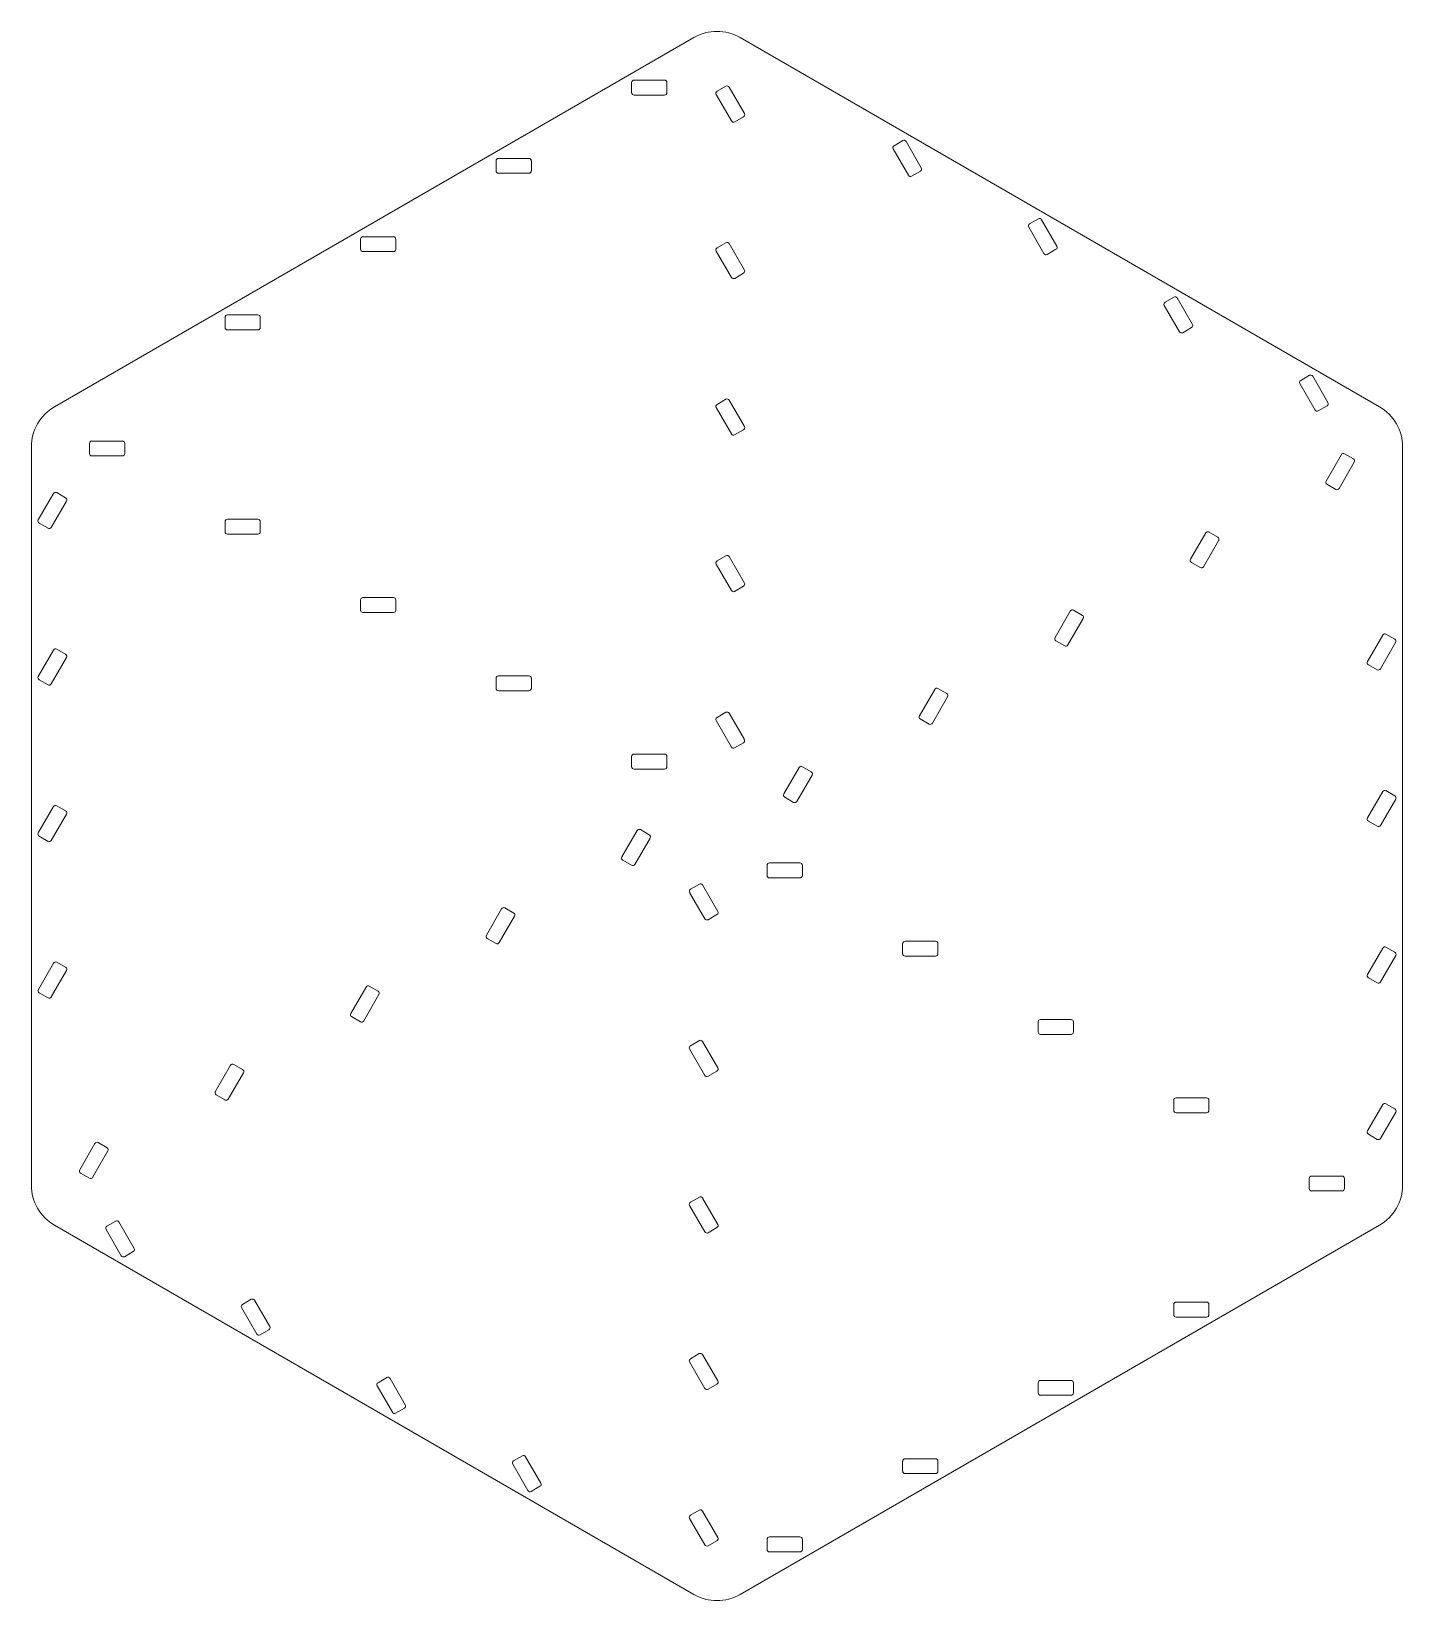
# Model space of a CAD drawing. Header units: inches. Extents: x -11.5 to 11.5, y -13.2 to 13.2.
import ezdxf

# ---------------------------------------------------------------- set-up
doc = ezdxf.new("R2010")
doc.units = ezdxf.units.IN
doc.header["$MEASUREMENT"] = 0

msp = doc.modelspace()

# ---------------------------------------------------------------- linework, layer by layer
at = {"color": 7, "linetype": 'Continuous', "lineweight": 15}
for p, q in [((-11.113, 6.863), (-0.388, 13.055)), ((0.388, 13.055), (11.113, 6.863)), ((-1.432, 12.131), (-1.432, 12.302)), ((-1.392, 12.342), (-0.88, 12.342)), ((-0.841, 12.302), (-0.841, 12.131)), ((0.002, 12.154), (0.15, 12.24)), ((0.204, 12.225), (0.46, 11.782)), ((-0.88, 12.092), (-1.392, 12.092)), ((0.243, 11.657), (-0.013, 12.1)), ((0.445, 11.728), (0.297, 11.642)), ((2.969, 11.242), (3.117, 11.328)), ((3.211, 10.745), (2.955, 11.188)), ((3.171, 11.313), (3.427, 10.87)), ((-3.705, 10.818), (-3.705, 10.989)), ((-3.665, 11.029), (-3.154, 11.029)), ((-3.114, 10.989), (-3.114, 10.818)), ((3.413, 10.816), (3.264, 10.731)), ((-3.154, 10.779), (-3.665, 10.779)), ((5.243, 9.93), (5.391, 10.015)), ((5.445, 10.001), (5.701, 9.558)), ((5.484, 9.433), (5.228, 9.876)), ((-5.978, 9.505), (-5.978, 9.677)), ((-5.939, 9.716), (-5.427, 9.716)), ((-5.388, 9.677), (-5.388, 9.505)), ((0.243, 9.032), (-0.013, 9.475)), ((0.001, 9.529), (0.15, 9.614)), ((0.204, 9.6), (0.459, 9.157)), ((5.686, 9.504), (5.538, 9.418)), ((-5.427, 9.466), (-5.939, 9.466)), ((0.445, 9.103), (0.297, 9.017)), ((7.516, 8.618), (7.665, 8.703)), ((7.718, 8.689), (7.974, 8.245)), ((7.758, 8.12), (7.502, 8.564)), ((-8.251, 8.192), (-8.251, 8.364)), ((-8.212, 8.403), (-7.7, 8.403)), ((-7.661, 8.364), (-7.661, 8.192)), ((7.96, 8.192), (7.812, 8.106)), ((-7.7, 8.153), (-8.212, 8.153)), ((9.79, 7.305), (9.938, 7.391)), ((9.992, 7.376), (10.248, 6.933)), ((10.031, 6.808), (9.776, 7.251)), ((0.243, 6.407), (-0.013, 6.85)), ((0.001, 6.904), (0.149, 6.989)), ((0.203, 6.975), (0.459, 6.532)), ((10.234, 6.879), (10.085, 6.794)), ((0.445, 6.478), (0.296, 6.392)), ((-11.5, -6.192), (-11.5, 6.192)), ((-10.525, 6.078), (-10.525, 6.25)), ((-10.485, 6.289), (-9.974, 6.289)), ((-9.934, 6.25), (-9.934, 6.078)), ((10.217, 5.618), (10.473, 6.061)), ((10.526, 6.075), (10.675, 5.99)), ((11.5, 6.192), (11.5, -6.192)), ((-9.974, 6.039), (-10.485, 6.039)), ((10.689, 5.936), (10.433, 5.493)), ((10.379, 5.478), (10.231, 5.564)), ((-11.384, 4.965), (-11.128, 5.408)), ((-10.912, 5.283), (-11.168, 4.84)), ((-11.075, 5.423), (-10.926, 5.337)), ((-11.221, 4.826), (-11.37, 4.911)), ((-8.251, 4.766), (-8.251, 4.937)), ((-8.212, 4.976), (-7.7, 4.976)), ((-7.661, 4.937), (-7.661, 4.766)), ((7.943, 4.305), (8.199, 4.749)), ((8.253, 4.763), (8.401, 4.677)), ((-7.7, 4.726), (-8.212, 4.726)), ((8.416, 4.624), (8.16, 4.18)), ((0.242, 3.781), (-0.014, 4.225)), ((0.001, 4.278), (0.149, 4.364)), ((0.203, 4.35), (0.459, 3.906)), ((8.106, 4.166), (7.958, 4.252)), ((0.444, 3.853), (0.296, 3.767)), ((-5.978, 3.453), (-5.978, 3.624)), ((-5.939, 3.663), (-5.427, 3.663)), ((-5.388, 3.624), (-5.388, 3.453)), ((5.67, 2.993), (5.925, 3.436)), ((5.979, 3.451), (6.128, 3.365)), ((-5.427, 3.413), (-5.939, 3.413)), ((6.142, 3.311), (5.886, 2.868)), ((5.832, 2.854), (5.684, 2.939)), ((10.911, 2.592), (11.167, 3.035)), ((11.383, 2.91), (11.127, 2.467)), ((11.221, 3.05), (11.369, 2.964)), ((-11.384, 2.34), (-11.128, 2.783)), ((-10.911, 2.658), (-11.167, 2.215)), ((-11.074, 2.798), (-10.926, 2.712)), ((11.074, 2.453), (10.925, 2.538)), ((-11.221, 2.201), (-11.369, 2.286)), ((-3.705, 2.14), (-3.705, 2.311)), ((-3.665, 2.351), (-3.154, 2.351)), ((-3.114, 2.311), (-3.114, 2.14)), ((3.396, 1.681), (3.652, 2.124)), ((3.706, 2.138), (3.854, 2.053)), ((-3.154, 2.101), (-3.665, 2.101)), ((3.868, 1.999), (3.612, 1.556)), ((0.242, 1.156), (-0.014, 1.599)), ((0.001, 1.653), (0.149, 1.739)), ((0.203, 1.724), (0.459, 1.281)), ((3.559, 1.541), (3.41, 1.627)), ((0.444, 1.227), (0.296, 1.142)), ((-1.432, 0.827), (-1.432, 0.998)), ((-1.392, 1.038), (-0.88, 1.038)), ((-0.841, 0.998), (-0.841, 0.827)), ((1.122, 0.369), (1.378, 0.812)), ((1.432, 0.826), (1.58, 0.741)), ((-0.88, 0.788), (-1.392, 0.788)), ((1.595, 0.687), (1.339, 0.244)), ((1.285, 0.229), (1.137, 0.315)), ((10.911, -0.033), (11.167, 0.41)), ((11.384, 0.285), (11.128, -0.158)), ((11.221, 0.425), (11.369, 0.339)), ((-11.384, -0.285), (-11.128, 0.158)), ((-10.911, 0.033), (-11.167, -0.41)), ((-11.074, 0.173), (-10.926, 0.087)), ((-1.595, -0.687), (-1.339, -0.244)), ((-1.285, -0.229), (-1.137, -0.315)), ((11.074, -0.173), (10.926, -0.087)), ((-11.221, -0.425), (-11.369, -0.339)), ((-1.122, -0.369), (-1.378, -0.812)), ((-1.432, -0.826), (-1.58, -0.741)), ((0.88, -0.788), (1.392, -0.788)), ((0.841, -0.998), (0.841, -0.827)), ((1.392, -1.038), (0.88, -1.038)), ((1.432, -0.827), (1.432, -0.998)), ((-0.203, -1.724), (-0.459, -1.281)), ((-0.444, -1.227), (-0.296, -1.142)), ((-0.242, -1.156), (0.014, -1.599)), ((-3.868, -1.999), (-3.612, -1.556)), ((-3.559, -1.541), (-3.41, -1.627)), ((-3.396, -1.681), (-3.652, -2.124)), ((-0.001, -1.653), (-0.149, -1.739)), ((-3.706, -2.138), (-3.854, -2.053)), ((3.154, -2.101), (3.665, -2.101)), ((3.114, -2.311), (3.114, -2.14)), ((3.665, -2.351), (3.154, -2.351)), ((3.705, -2.14), (3.705, -2.311)), ((10.911, -2.658), (11.167, -2.215)), ((11.384, -2.34), (11.128, -2.783)), ((11.221, -2.201), (11.369, -2.286)), ((-11.383, -2.91), (-11.127, -2.467)), ((-10.911, -2.592), (-11.167, -3.035)), ((-11.074, -2.453), (-10.925, -2.538)), ((-6.142, -3.311), (-5.886, -2.868)), ((-5.832, -2.854), (-5.684, -2.939)), ((11.074, -2.798), (10.926, -2.712)), ((-11.221, -3.05), (-11.369, -2.964)), ((-5.67, -2.993), (-5.925, -3.436)), ((-5.979, -3.451), (-6.128, -3.365)), ((5.427, -3.413), (5.939, -3.413)), ((5.388, -3.624), (5.388, -3.453)), ((5.939, -3.663), (5.427, -3.663)), ((5.978, -3.453), (5.978, -3.624)), ((-0.203, -4.35), (-0.459, -3.906)), ((-0.444, -3.853), (-0.296, -3.767)), ((-0.242, -3.781), (0.014, -4.225)), ((-8.416, -4.624), (-8.16, -4.18)), ((-8.106, -4.166), (-7.958, -4.252)), ((-7.943, -4.305), (-8.199, -4.749)), ((-0.001, -4.278), (-0.149, -4.364)), ((-8.253, -4.763), (-8.401, -4.677)), ((7.7, -4.726), (8.212, -4.726)), ((7.661, -4.937), (7.661, -4.766)), ((8.212, -4.976), (7.7, -4.976)), ((8.251, -4.766), (8.251, -4.937)), ((10.912, -5.283), (11.168, -4.84)), ((11.384, -4.965), (11.128, -5.408)), ((11.221, -4.826), (11.37, -4.911)), ((-10.689, -5.936), (-10.433, -5.493)), ((-10.379, -5.478), (-10.231, -5.564)), ((11.075, -5.423), (10.926, -5.337)), ((-10.217, -5.618), (-10.473, -6.061)), ((-10.526, -6.075), (-10.675, -5.99)), ((9.974, -6.039), (10.485, -6.039)), ((9.934, -6.25), (9.934, -6.078)), ((10.485, -6.289), (9.974, -6.289)), ((10.525, -6.078), (10.525, -6.25)), ((-0.203, -6.975), (-0.459, -6.532)), ((-0.445, -6.478), (-0.296, -6.392)), ((-0.243, -6.407), (0.013, -6.85)), ((-10.234, -6.879), (-10.085, -6.794)), ((-10.031, -6.808), (-9.776, -7.251)), ((-0.388, -13.055), (-11.113, -6.863)), ((-9.992, -7.376), (-10.248, -6.933)), ((-0.001, -6.904), (-0.149, -6.989)), ((11.113, -6.863), (0.388, -13.055)), ((-9.79, -7.305), (-9.938, -7.391)), ((-7.96, -8.192), (-7.812, -8.106)), ((-7.758, -8.12), (-7.502, -8.564)), ((7.7, -8.153), (8.212, -8.153)), ((-7.718, -8.689), (-7.974, -8.245)), ((7.661, -8.364), (7.661, -8.192)), ((8.212, -8.403), (7.7, -8.403)), ((8.251, -8.192), (8.251, -8.364)), ((-7.516, -8.618), (-7.665, -8.703)), ((-0.204, -9.6), (-0.459, -9.157)), ((-0.445, -9.103), (-0.297, -9.017)), ((-0.243, -9.032), (0.013, -9.475)), ((-5.686, -9.504), (-5.538, -9.418)), ((-5.484, -9.433), (-5.228, -9.876)), ((5.427, -9.466), (5.939, -9.466)), ((-5.445, -10.001), (-5.701, -9.558)), ((-0.001, -9.529), (-0.15, -9.614)), ((5.388, -9.677), (5.388, -9.505)), ((5.939, -9.716), (5.427, -9.716)), ((5.978, -9.505), (5.978, -9.677)), ((-5.243, -9.93), (-5.391, -10.015)), ((-3.413, -10.816), (-3.264, -10.731)), ((-3.211, -10.745), (-2.955, -11.188)), ((3.154, -10.779), (3.665, -10.779)), ((-3.171, -11.313), (-3.427, -10.87)), ((3.114, -10.989), (3.114, -10.818)), ((3.665, -11.029), (3.154, -11.029)), ((3.705, -10.818), (3.705, -10.989)), ((-2.969, -11.242), (-3.117, -11.328)), ((-0.204, -12.225), (-0.46, -11.782)), ((-0.445, -11.728), (-0.297, -11.642)), ((-0.243, -11.657), (0.013, -12.1)), ((0.88, -12.092), (1.392, -12.092)), ((-0.002, -12.154), (-0.15, -12.24)), ((0.841, -12.302), (0.841, -12.131)), ((1.392, -12.342), (0.88, -12.342)), ((1.432, -12.131), (1.432, -12.302))]:
    msp.add_line(p, q, dxfattribs=at)
for centre, radius, start, end in [((0, 12.384), 0.775, 60, 120), ((-1.392, 12.302), 0.0394, 90, 180), ((-1.392, 12.131), 0.0394, 180, 270), ((-0.88, 12.302), 0.0394, 0, 90), ((-0.88, 12.131), 0.0394, 270, 0), ((0.021, 12.12), 0.0394, 120, 210), ((0.17, 12.205), 0.0394, 30, 120), ((0.277, 11.677), 0.0394, 210, 300), ((0.426, 11.762), 0.0394, 300, 30), ((3.137, 11.294), 0.0394, 30, 120), ((2.989, 11.208), 0.0394, 120, 210), ((-3.665, 10.989), 0.0394, 90, 180), ((-3.665, 10.818), 0.0394, 180, 270), ((-3.154, 10.989), 0.0394, 0, 90), ((-3.154, 10.818), 0.0394, 270, 0), ((3.393, 10.85), 0.0394, 300, 30), ((3.245, 10.765), 0.0394, 210, 300), ((5.411, 9.981), 0.0394, 30, 120), ((5.262, 9.896), 0.0394, 120, 210), ((-5.939, 9.677), 0.0394, 90, 180), ((-5.939, 9.505), 0.0394, 180, 270), ((-5.427, 9.677), 0.0394, 0, 90), ((-5.427, 9.505), 0.0394, 270, 0), ((0.021, 9.495), 0.0394, 120, 210), ((0.169, 9.58), 0.0394, 30, 120), ((5.667, 9.538), 0.0394, 300, 30), ((5.518, 9.452), 0.0394, 210, 300), ((0.277, 9.051), 0.0394, 210, 300), ((0.425, 9.137), 0.0394, 300, 30), ((7.684, 8.669), 0.0394, 30, 120), ((7.536, 8.583), 0.0394, 120, 210), ((-8.212, 8.364), 0.0394, 90, 180), ((-8.212, 8.192), 0.0394, 180, 270), ((-7.7, 8.364), 0.0394, 0, 90), ((-7.7, 8.192), 0.0394, 270, 0), ((7.94, 8.226), 0.0394, 300, 30), ((7.792, 8.14), 0.0394, 210, 300), ((9.958, 7.357), 0.0394, 30, 120), ((9.81, 7.271), 0.0394, 120, 210), ((-10.725, 6.192), 0.775, 120, 180), ((0.021, 6.869), 0.0394, 120, 210), ((0.169, 6.955), 0.0394, 30, 120), ((10.214, 6.913), 0.0394, 300, 30), ((10.725, 6.192), 0.775, 0, 60), ((10.066, 6.828), 0.0394, 210, 300), ((0.277, 6.426), 0.0394, 210, 300), ((0.425, 6.512), 0.0394, 300, 30), ((-10.485, 6.25), 0.0394, 90, 180), ((-10.485, 6.078), 0.0394, 180, 270), ((-9.974, 6.25), 0.0394, 0, 90), ((-9.974, 6.078), 0.0394, 270, 0), ((10.507, 6.041), 0.0394, 60, 150), ((10.655, 5.956), 0.0394, 330, 60), ((10.251, 5.598), 0.0394, 150, 240), ((-11.094, 5.389), 0.0394, 60, 150), ((-10.946, 5.303), 0.0394, 330, 60), ((10.399, 5.512), 0.0394, 240, 330), ((-11.35, 4.945), 0.0394, 150, 240), ((-11.202, 4.86), 0.0394, 240, 330), ((-8.212, 4.937), 0.0394, 90, 180), ((-8.212, 4.766), 0.0394, 180, 270), ((-7.7, 4.937), 0.0394, 0, 90), ((-7.7, 4.766), 0.0394, 270, 0), ((8.233, 4.729), 0.0394, 60, 150), ((8.381, 4.643), 0.0394, 330, 60), ((0.021, 4.244), 0.0394, 120, 210), ((0.169, 4.33), 0.0394, 30, 120), ((7.977, 4.286), 0.0394, 150, 240), ((8.126, 4.2), 0.0394, 240, 330), ((0.276, 3.801), 0.0394, 210, 300), ((0.425, 3.887), 0.0394, 300, 30), ((-5.939, 3.624), 0.0394, 90, 180), ((-5.939, 3.453), 0.0394, 180, 270), ((-5.427, 3.624), 0.0394, 0, 90), ((-5.427, 3.453), 0.0394, 270, 0), ((5.96, 3.417), 0.0394, 60, 150), ((6.108, 3.331), 0.0394, 330, 60), ((5.704, 2.973), 0.0394, 150, 240), ((11.201, 3.016), 0.0394, 60, 150), ((11.349, 2.93), 0.0394, 330, 60), ((-11.094, 2.764), 0.0394, 60, 150), ((-10.946, 2.678), 0.0394, 330, 60), ((5.852, 2.888), 0.0394, 240, 330), ((10.945, 2.572), 0.0394, 150, 240), ((11.093, 2.487), 0.0394, 240, 330), ((-11.35, 2.32), 0.0394, 150, 240), ((-11.201, 2.235), 0.0394, 240, 330), ((-3.665, 2.311), 0.0394, 90, 180), ((-3.665, 2.14), 0.0394, 180, 270), ((-3.154, 2.311), 0.0394, 0, 90), ((-3.154, 2.14), 0.0394, 270, 0), ((3.686, 2.104), 0.0394, 60, 150), ((3.834, 2.019), 0.0394, 330, 60), ((0.02, 1.619), 0.0394, 120, 210), ((0.169, 1.705), 0.0394, 30, 120), ((3.43, 1.661), 0.0394, 150, 240), ((3.578, 1.576), 0.0394, 240, 330), ((0.276, 1.176), 0.0394, 210, 300), ((0.424, 1.262), 0.0394, 300, 30), ((-1.392, 0.998), 0.0394, 90, 180), ((-1.392, 0.827), 0.0394, 180, 270), ((-0.88, 0.998), 0.0394, 0, 90), ((-0.88, 0.827), 0.0394, 270, 0), ((1.412, 0.792), 0.0394, 60, 150), ((1.561, 0.706), 0.0394, 330, 60), ((1.156, 0.349), 0.0394, 150, 240), ((11.201, 0.39), 0.0394, 60, 150), ((11.35, 0.305), 0.0394, 330, 60), ((-11.094, 0.138), 0.0394, 60, 150), ((-10.945, 0.053), 0.0394, 330, 60), ((1.305, 0.263), 0.0394, 240, 330), ((-1.305, -0.263), 0.0394, 60, 150), ((10.945, -0.053), 0.0394, 150, 240), ((11.094, -0.138), 0.0394, 240, 330), ((-11.35, -0.305), 0.0394, 150, 240), ((-11.201, -0.39), 0.0394, 240, 330), ((-1.156, -0.349), 0.0394, 330, 60), ((-1.561, -0.706), 0.0394, 150, 240), ((0.88, -0.827), 0.0394, 90, 180), ((1.392, -0.827), 0.0394, 0, 90), ((-1.412, -0.792), 0.0394, 240, 330), ((0.88, -0.998), 0.0394, 180, 270), ((1.392, -0.998), 0.0394, 270, 0), ((-0.424, -1.262), 0.0394, 120, 210), ((-0.276, -1.176), 0.0394, 30, 120), ((-3.578, -1.576), 0.0394, 60, 150), ((-3.43, -1.661), 0.0394, 330, 60), ((-0.169, -1.705), 0.0394, 210, 300), ((-0.02, -1.619), 0.0394, 300, 30), ((-3.834, -2.019), 0.0394, 150, 240), ((3.154, -2.14), 0.0394, 90, 180), ((3.665, -2.14), 0.0394, 0, 90), ((-3.686, -2.104), 0.0394, 240, 330), ((3.154, -2.311), 0.0394, 180, 270), ((3.665, -2.311), 0.0394, 270, 0), ((11.201, -2.235), 0.0394, 60, 150), ((11.35, -2.32), 0.0394, 330, 60), ((-11.093, -2.487), 0.0394, 60, 150), ((-10.945, -2.572), 0.0394, 330, 60), ((-5.852, -2.888), 0.0394, 60, 150), ((10.946, -2.678), 0.0394, 150, 240), ((11.094, -2.764), 0.0394, 240, 330), ((-11.349, -2.93), 0.0394, 150, 240), ((-11.201, -3.016), 0.0394, 240, 330), ((-5.704, -2.973), 0.0394, 330, 60), ((-6.108, -3.331), 0.0394, 150, 240), ((5.427, -3.453), 0.0394, 90, 180), ((5.939, -3.453), 0.0394, 0, 90), ((-5.96, -3.417), 0.0394, 240, 330), ((5.427, -3.624), 0.0394, 180, 270), ((5.939, -3.624), 0.0394, 270, 0), ((-0.425, -3.887), 0.0394, 120, 210), ((-0.276, -3.801), 0.0394, 30, 120), ((-8.126, -4.2), 0.0394, 60, 150), ((-7.977, -4.286), 0.0394, 330, 60), ((-0.169, -4.33), 0.0394, 210, 300), ((-0.021, -4.244), 0.0394, 300, 30), ((-8.381, -4.643), 0.0394, 150, 240), ((7.7, -4.766), 0.0394, 90, 180), ((8.212, -4.766), 0.0394, 0, 90), ((-8.233, -4.729), 0.0394, 240, 330), ((7.7, -4.937), 0.0394, 180, 270), ((8.212, -4.937), 0.0394, 270, 0), ((11.202, -4.86), 0.0394, 60, 150), ((11.35, -4.945), 0.0394, 330, 60), ((-10.399, -5.512), 0.0394, 60, 150), ((10.946, -5.303), 0.0394, 150, 240), ((11.094, -5.389), 0.0394, 240, 330), ((-10.251, -5.598), 0.0394, 330, 60), ((-10.655, -5.956), 0.0394, 150, 240), ((9.974, -6.078), 0.0394, 90, 180), ((10.485, -6.078), 0.0394, 0, 90), ((-10.725, -6.192), 0.775, 180, 240), ((-10.507, -6.041), 0.0394, 240, 330), ((9.974, -6.25), 0.0394, 180, 270), ((10.485, -6.25), 0.0394, 270, 0), ((10.725, -6.192), 0.775, 300, 0), ((-0.425, -6.512), 0.0394, 120, 210), ((-0.277, -6.426), 0.0394, 30, 120), ((-10.066, -6.828), 0.0394, 30, 120), ((-10.214, -6.913), 0.0394, 120, 210), ((-0.169, -6.955), 0.0394, 210, 300), ((-0.021, -6.869), 0.0394, 300, 30), ((-9.81, -7.271), 0.0394, 300, 30), ((-9.958, -7.357), 0.0394, 210, 300), ((-7.792, -8.14), 0.0394, 30, 120), ((7.7, -8.192), 0.0394, 90, 180), ((8.212, -8.192), 0.0394, 0, 90), ((-7.94, -8.226), 0.0394, 120, 210), ((7.7, -8.364), 0.0394, 180, 270), ((8.212, -8.364), 0.0394, 270, 0), ((-7.536, -8.583), 0.0394, 300, 30), ((-7.684, -8.669), 0.0394, 210, 300), ((-0.425, -9.137), 0.0394, 120, 210), ((-0.277, -9.051), 0.0394, 30, 120), ((-5.518, -9.452), 0.0394, 30, 120), ((5.427, -9.505), 0.0394, 90, 180), ((5.939, -9.505), 0.0394, 0, 90), ((-5.667, -9.538), 0.0394, 120, 210), ((-0.169, -9.58), 0.0394, 210, 300), ((-0.021, -9.495), 0.0394, 300, 30), ((5.427, -9.677), 0.0394, 180, 270), ((5.939, -9.677), 0.0394, 270, 0), ((-5.262, -9.896), 0.0394, 300, 30), ((-5.411, -9.981), 0.0394, 210, 300), ((-3.245, -10.765), 0.0394, 30, 120), ((3.154, -10.818), 0.0394, 90, 180), ((3.665, -10.818), 0.0394, 0, 90), ((-3.393, -10.85), 0.0394, 120, 210), ((3.154, -10.989), 0.0394, 180, 270), ((3.665, -10.989), 0.0394, 270, 0), ((-3.137, -11.294), 0.0394, 210, 300), ((-2.989, -11.208), 0.0394, 300, 30), ((-0.426, -11.762), 0.0394, 120, 210), ((-0.277, -11.677), 0.0394, 30, 120), ((-0.021, -12.12), 0.0394, 300, 30), ((0.88, -12.131), 0.0394, 90, 180), ((1.392, -12.131), 0.0394, 0, 90), ((-0.17, -12.205), 0.0394, 210, 300), ((0.88, -12.302), 0.0394, 180, 270), ((1.392, -12.302), 0.0394, 270, 0), ((0, -12.384), 0.775, 240, 300)]:
    msp.add_arc(centre, radius, start, end, dxfattribs=at)

doc.saveas('drawing.dxf')
